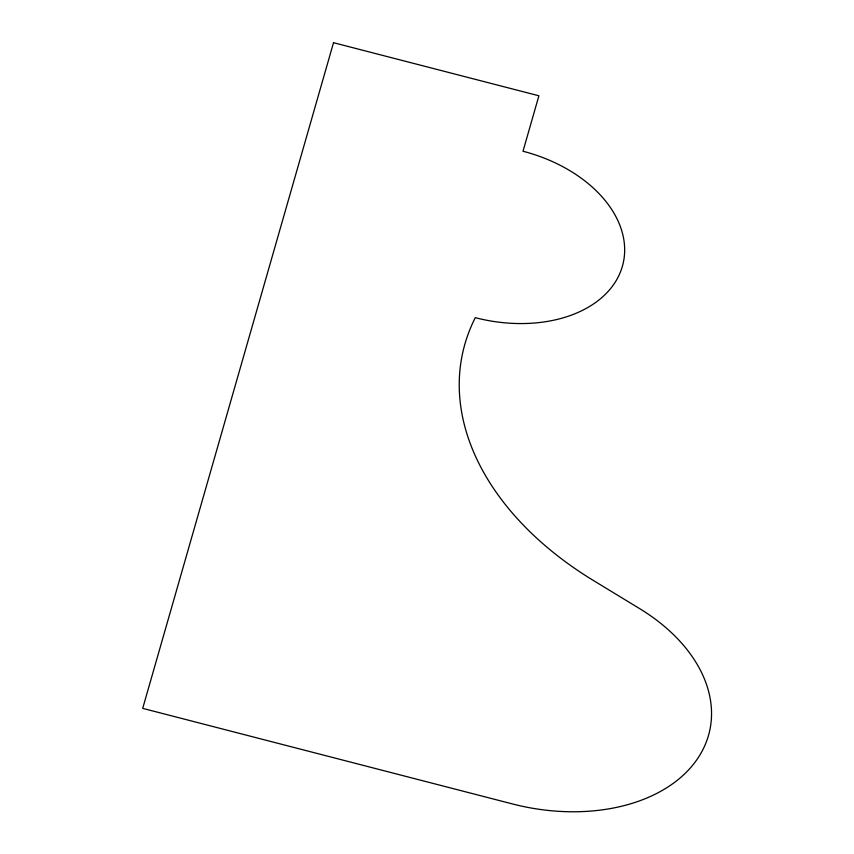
<?xml version="1.0" encoding="UTF-8"?>
<svg xmlns="http://www.w3.org/2000/svg" width="854" height="854" viewBox="0 0 854 854"><rect width="100%" height="100%" fill="white"/><g stroke="black" fill="none" stroke-linecap="round" stroke-linejoin="round"><path stroke-width="1.28" d="M333.519 42.7L142.703 708.372L512.389 803.924A169.754 115.343 13.2 0 0 698.401 757.413A169.754 115.343 13.2 0 0 639.635 608.624L593.295 580.421A316.439 214.994 13.2 0 1 475.294 317.677A127.321 86.5 13.2 0 0 622.385 266.309A127.321 86.5 13.2 0 0 523 151.254L538.906 95.787L333.519 42.7"/></g></svg>
